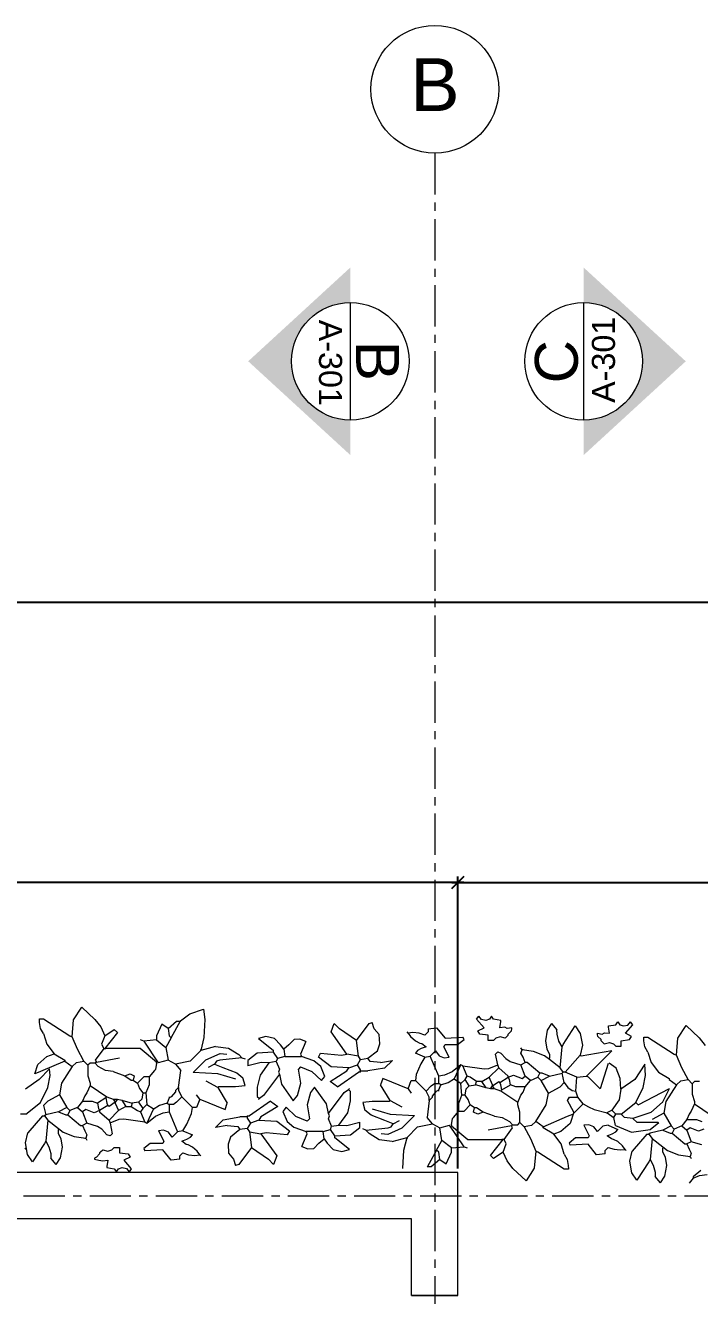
# Model space of a CAD drawing. Header units: centimetres. Extents: x 5667 to 17750, y 274 to 6203.
# Drawn here: x 7676.9 to 7881, y 1423.5 to 1808.1 of the extents above; entities that cross this region are included whole.
import ezdxf
from ezdxf.enums import TextEntityAlignment as Align

# ---------------------------------------------------------------- set-up
doc = ezdxf.new("R2010")
doc.units = ezdxf.units.CM
doc.header["$MEASUREMENT"] = 0
doc.linetypes.add('CENTERX2', pattern=[4, 2.5, -0.5, 0.5, -0.5])
doc.layers.get('0').update_dxf_attribs({"lineweight": 18})
for name, color, linetype, lineweight in [('A-FURN', 8, 'Continuous', 9), ('A-WALL-FULL', 7, 'Continuous', 20), ('G-ANNO-DIM', 3, 'Continuous', 9), ('G-HEDGE', 104, 'Continuous', 9)]:
    doc.layers.add(name, color=color, linetype=linetype, lineweight=lineweight)
doc.styles.add('ARIAL', font='arial.ttf')
doc.dimstyles.new('TICK_36', dxfattribs={"dimtxt": 10, "dimasz": 3.6, "dimexe": 1.8, "dimexo": 1.2, "dimgap": 1.8, "dimtad": 0, "dimdec": 0, "dimzin": 0, "dimdsep": 46, "dimtxsty": 'ARIAL', "dimblk": 'OBLIQUE', "dimcen": 1.8, "dimdle": 1.8, "dimclrd": 256, "dimclrt": 256, "dimadec": 0, "dimazin": 0, "dimtfac": 1, "dimtdec": 0, "dimtmove": 1, "dimatfit": 3, "dimldrblk": 'OPEN90', "dimfxl": 1, "dimtolj": 1, "dimtzin": 0, "dimarcsym": 0})

# ---------------------------------------------------------------- blocks, each defined once
blk = doc.blocks.new('division')
at = {"linetype": 'CENTERX2', "ltscale": 5}
blk.add_line((0, 1474.86), (0, 19.33), dxfattribs=at)
blk.add_circle((0, 1494.19), 19.33)
at = {"linetype": 'CENTERX2', "ltscale": 5, "style": 'ARIAL'}
for p in [(-7.42, 1487.59), (-7.06, -6.48)]:
    blk.add_attdef('A', p, '', height=16, dxfattribs=at)
blk = doc.blocks.new('section plan')
h = blk.add_hatch(color=256)
h.dxf.hatch_style = 1
h.paths.add_polyline_path([(56.88, 0.31), (46.28, 0.31, -1), (10.72, 0.31), (0.12, 0.31), (28.5, -30.58)])
blk.add_line((46.28, 0.34), (10.72, 0.34))
blk.add_circle((28.5, 0.34), 17.78)
at = {"style": 'ARIAL'}
for tag, height, p in [('A', 13, (28.38, 8.58)), ('A-301', 7, (28.96, -5.66))]:
    blk.add_attdef(tag, text='', height=height, dxfattribs=at).set_placement(p, align=Align.MIDDLE_CENTER)
blk = doc.blocks.new('_Oblique')
at = {"color": 0, "linetype": 'ByBlock', "lineweight": -2}
blk.add_line((-0.5, -0.5), (0.5, 0.5), dxfattribs=at)
blk = doc.blocks.new('*D21')
at = {"layer": 'Defpoints', "color": 0, "ltscale": 5, "transparency": 16777216}
for p in [(8408.54, 1633.45), (7493.38, 1460.73), (8408.54, 1203.35)]:
    blk.add_point(p, dxfattribs=at)
at = {"layer": 'G-ANNO-DIM', "color": 0, "lineweight": -2, "ltscale": 5, "transparency": 16777216}
for p, q in [((7493.38, 1461.93), (7493.38, 1635.25)), ((8408.54, 1204.55), (8408.54, 1635.25))]:
    blk.add_line(p, q, dxfattribs=at)
at = {"layer": 'G-ANNO-DIM', "lineweight": -2, "ltscale": 5, "transparency": 16777216}
for p, q in [((7491.58, 1633.45), (7938.08, 1633.45)), ((8410.34, 1633.45), (7963.85, 1633.45))]:
    blk.add_line(p, q, dxfattribs=at)
at = {"layer": 'G-ANNO-DIM', "lineweight": -2, "ltscale": 5, "transparency": 16777216, "xscale": 3.6, "yscale": 3.6, "zscale": 3.6, "rotation": 180}
blk.add_blockref('_Oblique', (7493.38, 1633.45), dxfattribs=at)
at = {"layer": 'G-ANNO-DIM', "lineweight": -2, "ltscale": 5, "transparency": 16777216, "xscale": 3.6, "yscale": 3.6, "zscale": 3.6}
blk.add_blockref('_Oblique', (8408.54, 1633.45), dxfattribs=at)
at = {"layer": 'G-ANNO-DIM', "ltscale": 5, "transparency": 16777216, "insert": (7950.96, 1633.45), "char_height": 10, "attachment_point": 5, "style": 'ARIAL'}
blk.add_mtext('\\A1;915', dxfattribs=at)
blk = doc.blocks.new('_Open90')
at = {"color": 0, "linetype": 'ByBlock', "lineweight": -2}
for p, q in [((0, 0), (-1, 0)), ((-0.5, 0.5), (0, 0)), ((0, 0), (-0.5, -0.5))]:
    blk.add_line(p, q, dxfattribs=at)
blk = doc.blocks.new('*D116')
at = {"layer": 'Defpoints', "color": 0, "transparency": 16777216}
for p in [(7807.78, 1548.59), (7493.38, 1460.73), (7807.78, 1460.73)]:
    blk.add_point(p, dxfattribs=at)
at = {"layer": 'G-ANNO-DIM', "color": 0, "lineweight": -2, "transparency": 16777216}
for p, q in [((7493.38, 1461.93), (7493.38, 1550.39)), ((7807.78, 1461.93), (7807.78, 1550.39))]:
    blk.add_line(p, q, dxfattribs=at)
at = {"layer": 'G-ANNO-DIM', "lineweight": -2, "transparency": 16777216}
for p, q in [((7491.58, 1548.59), (7637.76, 1548.59)), ((7809.58, 1548.59), (7663.4, 1548.59))]:
    blk.add_line(p, q, dxfattribs=at)
at = {"layer": 'G-ANNO-DIM', "lineweight": -2, "transparency": 16777216, "xscale": 3.6, "yscale": 3.6, "zscale": 3.6, "rotation": 180}
blk.add_blockref('_Oblique', (7493.38, 1548.59), dxfattribs=at)
at = {"layer": 'G-ANNO-DIM', "lineweight": -2, "transparency": 16777216, "xscale": 3.6, "yscale": 3.6, "zscale": 3.6}
blk.add_blockref('_Oblique', (7807.78, 1548.59), dxfattribs=at)
at = {"layer": 'G-ANNO-DIM', "transparency": 16777216, "insert": (7650.58, 1548.59), "char_height": 10, "attachment_point": 5, "style": 'ARIAL'}
blk.add_mtext('\\A1;314', dxfattribs=at)
blk = doc.blocks.new('*D117')
at = {"layer": 'Defpoints', "color": 0, "transparency": 16777216}
for p in [(7807.78, 1548.59), (7807.78, 1460.73), (8094.14, 1203.35)]:
    blk.add_point(p, dxfattribs=at)
at = {"layer": 'G-ANNO-DIM', "color": 0, "lineweight": -2, "transparency": 16777216}
for p, q in [((7807.78, 1461.93), (7807.78, 1550.39)), ((8094.14, 1204.55), (8094.14, 1550.39))]:
    blk.add_line(p, q, dxfattribs=at)
at = {"layer": 'G-ANNO-DIM', "lineweight": -2, "transparency": 16777216}
for p, q in [((7805.98, 1548.59), (7938.03, 1548.59)), ((8095.94, 1548.59), (7963.89, 1548.59))]:
    blk.add_line(p, q, dxfattribs=at)
at = {"layer": 'G-ANNO-DIM', "lineweight": -2, "transparency": 16777216, "xscale": 3.6, "yscale": 3.6, "zscale": 3.6, "rotation": 180}
blk.add_blockref('_Oblique', (7807.78, 1548.59), dxfattribs=at)
at = {"layer": 'G-ANNO-DIM', "lineweight": -2, "transparency": 16777216, "xscale": 3.6, "yscale": 3.6, "zscale": 3.6}
blk.add_blockref('_Oblique', (8094.14, 1548.59), dxfattribs=at)
at = {"layer": 'G-ANNO-DIM', "transparency": 16777216, "insert": (7950.96, 1548.59), "char_height": 10, "attachment_point": 5, "style": 'ARIAL'}
blk.add_mtext('\\A1;286', dxfattribs=at)

msp = doc.modelspace()

# ---------------------------------------------------------------- linework, layer by layer
at = {"layer": 'A-FURN'}
msp.add_line((7793.76, 1423.49), (7807.78, 1423.49), dxfattribs=at)
at = {"layer": 'A-WALL-FULL'}
for p, q in [((7807.78, 1460.73), (7493.38, 1460.73)), ((7807.78, 1423.49), (7807.78, 1460.73)), ((7793.76, 1446.71), (7507.4, 1446.71)), ((7793.76, 1423.49), (7793.76, 1446.71)), ((7807.78, 1423.49), (7793.76, 1423.49))]:
    msp.add_line(p, q, dxfattribs=at)
at = {"layer": 'G-HEDGE'}
for p, q in [((7691.5, 1506.97), (7694, 1510.81)), ((7694, 1510.81), (7697.96, 1507.12)), ((7723.91, 1506.66), (7726.7, 1508.81)), ((7726.7, 1508.81), (7730.8, 1510.19)), ((7730.8, 1510.19), (7731.24, 1507.12)), ((7813.51, 1507.14), (7814.15, 1508.1)), ((7814.96, 1507.06), (7814.15, 1508.1)), ((7817.98, 1508.1), (7817.36, 1507.17)), ((7818.62, 1507.14), (7817.98, 1508.1)), ((7681.16, 1507.27), (7682.44, 1507.27)), ((7681.24, 1506.2), (7681.16, 1507.27)), ((7681.53, 1504.36), (7681.24, 1506.2)), ((7682.44, 1502.8), (7681.53, 1504.36)), ((7682.44, 1507.27), (7690.42, 1502.16)), ((7691.06, 1501.84), (7691.5, 1506.97)), ((7697.96, 1507.12), (7699.72, 1504.82)), ((7699.72, 1504.82), (7700.96, 1502.16)), ((7700.96, 1502.16), (7703.84, 1504.07)), ((7703.84, 1504.07), (7704.79, 1503.11)), ((7718.2, 1505.67), (7716.61, 1502.16)), ((7720.12, 1504.39), (7718.2, 1505.67)), ((7720.12, 1504.39), (7722.68, 1506.63)), ((7720.12, 1504.39), (7720.44, 1502.16)), ((7721.08, 1501.52), (7723.91, 1506.66)), ((7722.68, 1506.63), (7723.95, 1506.63)), ((7731.24, 1507.12), (7730.95, 1501.59)), ((7769.45, 1503.31), (7770.4, 1505.87)), ((7772, 1504.27), (7770.4, 1505.87)), ((7777.11, 1500.76), (7772, 1504.27)), ((7777.11, 1500.76), (7780.94, 1505.87)), ((7780.94, 1505.87), (7781.9, 1506.19)), ((7782.54, 1504.27), (7781.9, 1506.19)), ((7784.03, 1502.5), (7782.54, 1504.27)), ((7798.82, 1504.27), (7801.38, 1504.59)), ((7798.82, 1504.27), (7798.82, 1503.31)), ((7801.38, 1504.59), (7803.93, 1501.4)), ((7815.75, 1504.59), (7813.51, 1507.14)), ((7813.83, 1503.63), (7815.75, 1504.59)), ((7816.27, 1506.83), (7814.96, 1507.06)), ((7817.36, 1507.17), (7816.27, 1506.83)), ((7820.85, 1506.83), (7818.62, 1507.14)), ((7820.54, 1504.59), (7820.85, 1506.51)), ((7822.05, 1504.77), (7820.54, 1504.59)), ((7820.85, 1506.51), (7820.85, 1506.83)), ((7822.74, 1504.33), (7822.05, 1504.77)), ((7824.18, 1504.61), (7822.74, 1504.33)), ((7824.05, 1503.63), (7824.18, 1504.29)), ((7824.18, 1504.29), (7824.18, 1504.61)), ((7834.87, 1503.86), (7834.32, 1500.66)), ((7836.18, 1505.87), (7834.87, 1503.86)), ((7836.18, 1505.87), (7837.78, 1503.95)), ((7837.87, 1502.6), (7837.78, 1503.95)), ((7839.69, 1499.48), (7843.34, 1505.12)), ((7843.34, 1505.12), (7844.85, 1502.89)), ((7853.4, 1505.13), (7855.63, 1505.45)), ((7853.4, 1504.81), (7853.4, 1505.13)), ((7853.72, 1502.9), (7853.4, 1504.81)), ((7855.63, 1505.45), (7856.27, 1506.41)), ((7856.27, 1506.41), (7856.89, 1505.48)), ((7856.89, 1505.48), (7857.99, 1505.14)), ((7857.99, 1505.14), (7859.29, 1505.36)), ((7858.51, 1502.9), (7860.74, 1505.45)), ((7859.29, 1505.36), (7860.1, 1506.41)), ((7860.74, 1505.45), (7860.1, 1506.41)), ((7874.41, 1501.4), (7876.9, 1505.24)), ((7876.9, 1505.24), (7880.86, 1501.56)), ((7682.44, 1502.8), (7683.4, 1499.6)), ((7690.42, 1502.16), (7691.06, 1501.84)), ((7692.68, 1498.06), (7691.06, 1501.84)), ((7700.96, 1502.16), (7700, 1499.6)), ((7704.79, 1503.11), (7700.96, 1498.33)), ((7712.78, 1500.56), (7711.82, 1500.88)), ((7716.61, 1500.88), (7712.78, 1500.56)), ((7712.78, 1500.56), (7717.15, 1494)), ((7716.61, 1502.16), (7716.61, 1500.88)), ((7716.61, 1500.88), (7719.48, 1498.64)), ((7721.08, 1501.52), (7719.48, 1498.64)), ((7720.44, 1502.16), (7721.08, 1501.52)), ((7730.95, 1501.59), (7730.02, 1497.69)), ((7749.73, 1501.92), (7747.44, 1501.34)), ((7747.44, 1501.34), (7751.91, 1497.83)), ((7752.37, 1501.31), (7749.73, 1501.92)), ((7754.15, 1499.43), (7752.37, 1501.31)), ((7758.23, 1501), (7756.7, 1499.43)), ((7759.99, 1501.16), (7758.23, 1501)), ((7761.81, 1500.39), (7759.99, 1501.16)), ((7761.81, 1500.39), (7760.22, 1496.55)), ((7774.24, 1496.61), (7769.45, 1503.31)), ((7777.75, 1495.97), (7777.11, 1500.76)), ((7784.18, 1499.74), (7784.03, 1502.5)), ((7792.76, 1502.99), (7792.44, 1503.31)), ((7794.23, 1503.12), (7792.75, 1502.99)), ((7792.75, 1502.99), (7793.53, 1501.89)), ((7793.53, 1501.89), (7795, 1500.6)), ((7796.11, 1502.93), (7794.23, 1503.12)), ((7795, 1500.6), (7796.29, 1499.92)), ((7797.86, 1502.36), (7796.11, 1502.93)), ((7796.29, 1499.92), (7796.91, 1499.8)), ((7798.82, 1503.31), (7797.86, 1502.36)), ((7803.93, 1501.4), (7809.36, 1501.72)), ((7807.76, 1499.48), (7809.68, 1501.08)), ((7809.68, 1501.08), (7809.36, 1501.72)), ((7814.47, 1502.67), (7813.83, 1503.63)), ((7817.02, 1502.36), (7814.47, 1502.67)), ((7817.02, 1500.76), (7817.02, 1502.36)), ((7818.62, 1500.76), (7817.02, 1500.76)), ((7819.32, 1501.4), (7818.62, 1500.76)), ((7820.58, 1501.8), (7819.32, 1501.4)), ((7822.13, 1501.4), (7820.58, 1501.8)), ((7822.77, 1502.04), (7822.13, 1501.4)), ((7822.77, 1502.04), (7823.09, 1502.36)), ((7823.09, 1502.67), (7824.05, 1503.63)), ((7823.09, 1502.36), (7823.09, 1502.67)), ((7834.32, 1500.66), (7834.7, 1498.14)), ((7838.41, 1500.54), (7837.87, 1502.6)), ((7839.38, 1498.84), (7838.41, 1500.54)), ((7844.85, 1502.89), (7845.5, 1499.34)), ((7850.07, 1502.59), (7850.07, 1502.91)), ((7850.07, 1502.91), (7851.51, 1502.63)), ((7850.2, 1501.94), (7850.07, 1502.59)), ((7851.16, 1500.98), (7850.2, 1501.94)), ((7851.16, 1500.66), (7851.16, 1500.98)), ((7851.48, 1500.34), (7851.16, 1500.66)), ((7851.48, 1500.34), (7852.12, 1499.7)), ((7851.51, 1502.63), (7852.2, 1503.08)), ((7852.12, 1499.7), (7853.68, 1500.11)), ((7852.2, 1503.08), (7853.72, 1502.9)), ((7853.68, 1500.11), (7854.93, 1499.71)), ((7857.23, 1500.66), (7859.78, 1500.98)), ((7857.23, 1499.06), (7857.23, 1500.66)), ((7860.42, 1501.94), (7858.51, 1502.9)), ((7859.78, 1500.98), (7860.42, 1501.94)), ((7864.07, 1501.7), (7865.35, 1501.7)), ((7864.15, 1500.64), (7864.07, 1501.7)), ((7864.44, 1498.79), (7864.15, 1500.64)), ((7865.35, 1501.7), (7873.33, 1496.59)), ((7873.97, 1496.27), (7874.41, 1501.4)), ((7880.86, 1501.56), (7882.62, 1499.25)), ((7683.4, 1499.6), (7685.63, 1496.73)), ((7683.44, 1495.91), (7685.63, 1496.73)), ((7685.63, 1496.73), (7688.83, 1494.81)), ((7694.58, 1494.49), (7692.68, 1498.06)), ((7700.64, 1498.33), (7698.09, 1494.81)), ((7700, 1499.6), (7700.64, 1498.33)), ((7700.64, 1498.33), (7700.96, 1498.33)), ((7700.96, 1498.33), (7701.28, 1498.33)), ((7711.63, 1498.33), (7701.28, 1498.33)), ((7716.61, 1494.17), (7711.63, 1498.33)), ((7719.48, 1498.64), (7720.12, 1494.81)), ((7730.02, 1497.69), (7726.83, 1494.49)), ((7734.49, 1498.96), (7730.02, 1497.69)), ((7730.02, 1497.69), (7730.02, 1498.01)), ((7731.58, 1494.87), (7735.87, 1496.84)), ((7734.49, 1498.96), (7738.43, 1498.36)), ((7735.87, 1496.84), (7737.88, 1496.64)), ((7738.43, 1498.36), (7741.5, 1496.52)), ((7741.5, 1496.52), (7742.47, 1495.45)), ((7747.12, 1496.87), (7744.25, 1494.64)), ((7751.91, 1497.19), (7747.12, 1496.87)), ((7751.91, 1497.83), (7751.91, 1497.19)), ((7751.91, 1497.19), (7753.19, 1495.28)), ((7755.11, 1498.15), (7754.15, 1499.43)), ((7756.7, 1499.43), (7755.11, 1498.15)), ((7755.11, 1498.15), (7755.43, 1495.92)), ((7760.22, 1496.55), (7760.54, 1495.92)), ((7765.61, 1495.65), (7766.25, 1496.93)), ((7766.25, 1496.93), (7772.64, 1496.29)), ((7772.64, 1496.29), (7774.24, 1496.61)), ((7777.75, 1495.97), (7774.24, 1496.61)), ((7780.62, 1495.33), (7783.49, 1497.57)), ((7783.49, 1497.57), (7784.18, 1499.74)), ((7795.58, 1497.65), (7794.99, 1496.93)), ((7797.86, 1495.65), (7794.99, 1496.93)), ((7796.7, 1498.26), (7795.58, 1497.65)), ((7798.18, 1498.84), (7796.7, 1498.26)), ((7796.91, 1499.8), (7798.18, 1498.84)), ((7799.46, 1495.97), (7801.06, 1497.57)), ((7801.06, 1497.57), (7802.21, 1496.11)), ((7802.21, 1496.11), (7803.68, 1495.5)), ((7803.61, 1498.84), (7803.93, 1499.48)), ((7805.21, 1495.65), (7803.61, 1498.84)), ((7803.93, 1499.48), (7807.76, 1499.48)), ((7819.26, 1496.61), (7819.9, 1497.25)), ((7819.9, 1493.41), (7819.26, 1496.61)), ((7819.9, 1497.25), (7820.85, 1496.93)), ((7820.85, 1496.93), (7822.38, 1495.23)), ((7827.24, 1497.88), (7826.92, 1498.52)), ((7826.92, 1496.93), (7827.24, 1497.88)), ((7827.56, 1495.65), (7826.92, 1496.93)), ((7827.56, 1497.88), (7827.24, 1497.88)), ((7830.72, 1497.4), (7827.24, 1497.88)), ((7834.05, 1496.09), (7830.72, 1497.4)), ((7835.54, 1495.01), (7834.05, 1496.09)), ((7834.7, 1498.14), (7835.54, 1496.61)), ((7835.54, 1496.61), (7835.54, 1495.33)), ((7838.74, 1492.46), (7839.38, 1498.84)), ((7839.38, 1498.84), (7839.69, 1499.48)), ((7840.33, 1491.18), (7844.8, 1496.29)), ((7845.5, 1499.34), (7844.8, 1496.29)), ((7845.12, 1495.97), (7844.8, 1496.29)), ((7854.43, 1497.61), (7845.12, 1495.97)), ((7846.72, 1489.9), (7854.43, 1497.61)), ((7854.93, 1499.71), (7855.63, 1499.06)), ((7855.63, 1499.06), (7857.23, 1499.06)), ((7865.35, 1497.23), (7864.44, 1498.79)), ((7865.35, 1497.23), (7866.31, 1494.04)), ((7873.33, 1496.59), (7873.97, 1496.27)), ((7875.58, 1492.49), (7873.97, 1496.27)), ((7679.75, 1490.61), (7680.65, 1493.45)), ((7680.65, 1493.45), (7683.44, 1495.91)), ((7688.83, 1494.49), (7681.48, 1491.3)), ((7691.06, 1492.9), (7687.87, 1487.79)), ((7688.83, 1494.81), (7688.83, 1494.49)), ((7688.83, 1494.49), (7691.06, 1492.9)), ((7691.06, 1492.9), (7692.38, 1494.06)), ((7692.38, 1494.06), (7694.58, 1494.49)), ((7694.58, 1494.49), (7695.85, 1493.22)), ((7696.49, 1493.85), (7695.85, 1493.22)), ((7695.85, 1493.22), (7695.85, 1490.02)), ((7698.09, 1493.85), (7696.49, 1493.85)), ((7698.09, 1494.81), (7698.41, 1494.17)), ((7698.41, 1494.17), (7698.09, 1493.85)), ((7698.98, 1492.83), (7698.09, 1493.85)), ((7698.41, 1494.17), (7705.43, 1495.45)), ((7701.18, 1491.61), (7698.98, 1492.83)), ((7716.61, 1493.85), (7716.29, 1491.94)), ((7716.61, 1493.85), (7716.61, 1494.17)), ((7720.12, 1494.81), (7717.15, 1494)), ((7722.36, 1493.54), (7720.12, 1494.81)), ((7726.83, 1494.49), (7722.36, 1493.54)), ((7722.36, 1493.54), (7723.95, 1491.62)), ((7727.75, 1491.06), (7731.58, 1494.87)), ((7734.17, 1493.54), (7732.25, 1492.58)), ((7734.81, 1494.49), (7734.17, 1493.54)), ((7734.17, 1493.54), (7736.72, 1492.58)), ((7735.77, 1494.81), (7734.81, 1494.49)), ((7742.47, 1495.45), (7735.77, 1494.81)), ((7736.72, 1492.58), (7740.88, 1490.98)), ((7742.47, 1495.45), (7743.43, 1495.13)), ((7744.25, 1494.64), (7744.25, 1493.04)), ((7748.26, 1494.09), (7744.25, 1493.04)), ((7750.64, 1494), (7747.97, 1490.25)), ((7750.64, 1494), (7748.26, 1494.09)), ((7752.87, 1494.32), (7750.64, 1494)), ((7753.19, 1495.28), (7752.87, 1494.32)), ((7752.87, 1494.32), (7753.83, 1492.08)), ((7755.43, 1495.92), (7753.19, 1495.28)), ((7755.43, 1495.92), (7760.54, 1495.92)), ((7760.22, 1492.72), (7759.58, 1492.08)), ((7760.22, 1492.72), (7763.66, 1491.32)), ((7764.24, 1494.55), (7760.54, 1495.92)), ((7766.3, 1492.86), (7764.24, 1494.55)), ((7769.45, 1492.78), (7765.61, 1495.65)), ((7767.56, 1489.85), (7766.3, 1492.86)), ((7774.87, 1492.46), (7769.45, 1492.78)), ((7774.24, 1491.5), (7774.87, 1492.46)), ((7774.87, 1492.46), (7777.43, 1493.41)), ((7777.43, 1493.41), (7778.39, 1495.01)), ((7778.39, 1491.82), (7777.43, 1493.41)), ((7778.39, 1495.01), (7777.75, 1495.97)), ((7778.39, 1495.01), (7780.62, 1495.33)), ((7781.26, 1494.37), (7780.62, 1495.33)), ((7785.64, 1492.36), (7780.62, 1491.5)), ((7784.45, 1494.05), (7781.26, 1494.37)), ((7784.45, 1494.05), (7787.99, 1494.67)), ((7787.99, 1494.67), (7785.64, 1492.36)), ((7796.64, 1493.65), (7795.23, 1490.46)), ((7797.86, 1495.65), (7796.64, 1493.65)), ((7797.86, 1495.65), (7799.46, 1495.97)), ((7802.02, 1489.9), (7799.46, 1495.97)), ((7803.68, 1495.5), (7805.21, 1495.65)), ((7808.72, 1493.41), (7806.14, 1491.26)), ((7806.81, 1489.26), (7808.72, 1493.41)), ((7809.36, 1493.09), (7808.72, 1493.41)), ((7809.36, 1493.09), (7815.75, 1492.14)), ((7810.64, 1489.9), (7809.36, 1493.09)), ((7815.75, 1492.14), (7817.19, 1492.26)), ((7817.19, 1492.26), (7819.92, 1493.34)), ((7817.34, 1489.58), (7820.22, 1492.46)), ((7820.22, 1492.46), (7819.9, 1493.41)), ((7823.09, 1489.9), (7820.22, 1492.46)), ((7822.38, 1495.23), (7823.68, 1494.37)), ((7823.68, 1494.37), (7826.92, 1493.41)), ((7826.92, 1493.41), (7828.2, 1494.05)), ((7828.2, 1489.9), (7826.92, 1493.41)), ((7828.2, 1494.05), (7827.56, 1495.65)), ((7828.84, 1494.05), (7828.2, 1494.05)), ((7832.67, 1490.86), (7828.84, 1494.05)), ((7835.54, 1495.01), (7835.54, 1495.33)), ((7838.74, 1492.46), (7835.54, 1495.01)), ((7839.69, 1491.18), (7838.74, 1492.46)), ((7853.32, 1493.77), (7850.87, 1486.07)), ((7855.73, 1492.37), (7853.62, 1493.84)), ((7856.9, 1489.18), (7855.73, 1492.37)), ((7864.38, 1493.59), (7861.34, 1488.94)), ((7864.62, 1490.16), (7864.38, 1493.59)), ((7866.31, 1494.04), (7868.54, 1491.16)), ((7877.48, 1488.93), (7875.58, 1492.49)), ((7681.14, 1488.94), (7676.93, 1486)), ((7681.48, 1491.3), (7679.75, 1490.61)), ((7684.18, 1492.13), (7681.14, 1488.94)), ((7683.71, 1486.49), (7684.41, 1490.16)), ((7684.41, 1490.16), (7684.18, 1492.13)), ((7695.85, 1490.02), (7696.49, 1487.79)), ((7703.52, 1491.3), (7701.18, 1491.61)), ((7703.52, 1491.3), (7707.03, 1490.02)), ((7707.03, 1490.02), (7708.63, 1490.66)), ((7707.03, 1490.02), (7708.94, 1488.75)), ((7708.63, 1490.66), (7709.9, 1490.02)), ((7708.94, 1488.75), (7709.58, 1488.75)), ((7709.9, 1490.02), (7709.58, 1488.75)), ((7709.58, 1488.75), (7710.86, 1487.79)), ((7712.78, 1489.7), (7710.86, 1487.79)), ((7714.37, 1489.7), (7712.78, 1489.7)), ((7715.97, 1491.62), (7714.37, 1489.7)), ((7714.37, 1489.7), (7714.38, 1487.3)), ((7716.29, 1491.94), (7715.97, 1491.62)), ((7723.31, 1486.51), (7723.95, 1491.62)), ((7735.15, 1490.65), (7727.75, 1491.06)), ((7735.13, 1486.51), (7731.62, 1488.43)), ((7740.61, 1489.02), (7735.15, 1490.65)), ((7740.88, 1490.98), (7742.79, 1489.38)), ((7743.43, 1487.15), (7742.79, 1489.38)), ((7747.97, 1490.25), (7747.09, 1486.56)), ((7753.83, 1490.49), (7749.04, 1484.1)), ((7753.83, 1492.08), (7753.51, 1491.13)), ((7753.51, 1491.13), (7753.83, 1490.49)), ((7753.83, 1490.49), (7754.42, 1487.48)), ((7760.28, 1487.79), (7759.58, 1492.08)), ((7763.66, 1491.32), (7766.6, 1488.57)), ((7766.6, 1488.57), (7767.56, 1489.85)), ((7769.13, 1488.31), (7774.24, 1491.5)), ((7771.36, 1486.71), (7777.75, 1491.18)), ((7778.07, 1491.18), (7777.75, 1491.18)), ((7778.07, 1491.18), (7778.39, 1491.5)), ((7778.39, 1491.18), (7778.07, 1491.18)), ((7778.39, 1491.5), (7778.39, 1491.82)), ((7778.39, 1491.18), (7778.39, 1491.5)), ((7778.39, 1491.5), (7780.62, 1491.5)), ((7785.09, 1489.26), (7784.45, 1487.35)), ((7792.76, 1486.07), (7785.09, 1489.26)), ((7792.76, 1486.07), (7793.71, 1488.62)), ((7793.71, 1488.62), (7794.99, 1488.62)), ((7795.23, 1490.46), (7794.99, 1488.62)), ((7798.18, 1485.43), (7794.99, 1488.62)), ((7803.8, 1490.21), (7802.02, 1489.9)), ((7802.02, 1487.67), (7802.02, 1489.9)), ((7806.14, 1491.26), (7803.8, 1490.21)), ((7804.89, 1487.99), (7806.81, 1489.26)), ((7806.81, 1488.94), (7806.81, 1489.26)), ((7808.72, 1487.67), (7806.81, 1488.94)), ((7808.72, 1487.67), (7810, 1488.94)), ((7810, 1488.94), (7810.64, 1489.9)), ((7811.27, 1487.03), (7810, 1488.94)), ((7811.59, 1489.58), (7810.64, 1489.9)), ((7813.51, 1488.31), (7811.59, 1489.58)), ((7815.11, 1488.31), (7817.34, 1489.58)), ((7818.3, 1487.35), (7817.34, 1489.58)), ((7820.54, 1487.99), (7823.09, 1489.58)), ((7823.09, 1489.58), (7824.69, 1490.22)), ((7823.09, 1489.58), (7823.09, 1489.9)), ((7823.41, 1488.94), (7823.09, 1489.58)), ((7823.73, 1487.35), (7823.41, 1488.94)), ((7824.69, 1490.22), (7827.24, 1489.26)), ((7827.24, 1489.26), (7828.2, 1489.9)), ((7829.8, 1488.62), (7828.2, 1489.9)), ((7828.2, 1486.71), (7829.8, 1488.62)), ((7829.8, 1488.62), (7832.03, 1489.58)), ((7832.03, 1489.58), (7832.67, 1490.86)), ((7832.99, 1488.62), (7832.03, 1489.58)), ((7833.31, 1490.86), (7832.67, 1490.86)), ((7832.99, 1488.62), (7835.54, 1489.9)), ((7835.22, 1484.79), (7832.99, 1488.62)), ((7835.54, 1489.9), (7833.31, 1490.86)), ((7835.54, 1489.9), (7839.38, 1490.86)), ((7839.38, 1490.86), (7839.69, 1491.18)), ((7840.01, 1487.99), (7839.38, 1490.86)), ((7840.33, 1491.18), (7839.69, 1491.18)), ((7843.84, 1489.58), (7840.33, 1491.18)), ((7843.53, 1485.43), (7843.84, 1489.58)), ((7843.84, 1489.58), (7846.72, 1489.9)), ((7847.36, 1489.58), (7846.72, 1489.9)), ((7850.87, 1486.07), (7847.36, 1489.58)), ((7857.13, 1486), (7856.9, 1489.18)), ((7861.34, 1488.94), (7857.13, 1486)), ((7863.92, 1486.49), (7864.62, 1490.16)), ((7868.54, 1491.16), (7871.73, 1489.25)), ((7871.73, 1489.25), (7871.73, 1488.93)), ((7871.73, 1488.93), (7873.97, 1487.33)), ((7873.97, 1487.33), (7875.29, 1488.5)), ((7875.29, 1488.5), (7877.48, 1488.93)), ((7877.48, 1488.93), (7878.76, 1487.65)), ((7681.52, 1481.92), (7683.71, 1486.49)), ((7687.87, 1487.79), (7687.23, 1484.27)), ((7695.53, 1484.91), (7694.9, 1483.96)), ((7696.49, 1487.15), (7695.53, 1484.91)), ((7696.49, 1487.79), (7696.49, 1487.15)), ((7696.49, 1487.15), (7701.6, 1483.64)), ((7710.86, 1487.79), (7711.5, 1486.19)), ((7711.5, 1486.19), (7712.46, 1484.91)), ((7712.46, 1484.91), (7712.14, 1483)), ((7712.46, 1484.91), (7713.41, 1484.91)), ((7714.38, 1487.3), (7713.41, 1484.91)), ((7713.41, 1484.91), (7713.73, 1481.4)), ((7722.36, 1485.23), (7721.08, 1483.64)), ((7723.31, 1486.51), (7722.36, 1485.55)), ((7722.36, 1485.55), (7722.36, 1485.23)), ((7723.31, 1486.51), (7723.31, 1485.55)), ((7723.31, 1485.55), (7724.27, 1483.64)), ((7735.13, 1486.51), (7735.45, 1486.83)), ((7735.13, 1486.51), (7738, 1481.72)), ((7735.45, 1486.83), (7740.56, 1486.83)), ((7740.56, 1486.83), (7743.43, 1487.15)), ((7747.09, 1486.56), (7747.12, 1483.78)), ((7754.42, 1487.48), (7757.98, 1482.5)), ((7759.26, 1484.1), (7760.28, 1487.79)), ((7763.2, 1484.97), (7762.17, 1481.28)), ((7764.47, 1486.56), (7763.2, 1484.97)), ((7768.04, 1481.58), (7764.47, 1486.56)), ((7768.63, 1478.58), (7773.41, 1484.97)), ((7771.36, 1486.71), (7769.13, 1488.31)), ((7773.41, 1484.97), (7774.69, 1485.93)), ((7774.69, 1485.93), (7775.01, 1486.24)), ((7775.33, 1485.29), (7774.69, 1485.93)), ((7775.37, 1482.51), (7775.33, 1485.29)), ((7787.33, 1482.56), (7784.45, 1487.35)), ((7792.76, 1486.07), (7793.71, 1484.79)), ((7798.18, 1485.43), (7799.78, 1487.03)), ((7799.14, 1483.52), (7798.18, 1485.43)), ((7799.78, 1487.03), (7800.74, 1487.67)), ((7800.1, 1483.84), (7801.38, 1485.43)), ((7800.74, 1487.67), (7802.02, 1487.67)), ((7801.38, 1485.43), (7802.02, 1485.75)), ((7802.65, 1487.35), (7802.02, 1487.67)), ((7802.02, 1485.75), (7802.65, 1487.35)), ((7802.02, 1485.43), (7802.02, 1485.75)), ((7802.65, 1487.35), (7804.89, 1487.99)), ((7809.04, 1484.15), (7808.72, 1487.67)), ((7810, 1484.15), (7810.32, 1486.07)), ((7810.32, 1486.07), (7811.27, 1487.03)), ((7811.27, 1487.03), (7813.19, 1487.35)), ((7813.19, 1487.35), (7813.51, 1488.31)), ((7816.38, 1486.39), (7813.19, 1487.35)), ((7815.11, 1488.31), (7813.51, 1488.31)), ((7816.38, 1486.39), (7815.11, 1488.31)), ((7817.66, 1486.07), (7816.38, 1486.39)), ((7817.66, 1486.07), (7818.3, 1487.03)), ((7818.94, 1486.07), (7817.66, 1486.07)), ((7818.3, 1487.03), (7820.22, 1488.31)), ((7818.3, 1487.03), (7818.3, 1487.35)), ((7818.94, 1486.07), (7818.3, 1487.03)), ((7820.85, 1485.43), (7818.94, 1486.07)), ((7820.22, 1488.31), (7820.54, 1487.99)), ((7820.85, 1487.35), (7820.54, 1487.99)), ((7821.17, 1485.75), (7820.85, 1487.35)), ((7820.85, 1485.43), (7821.17, 1485.75)), ((7825.96, 1481.92), (7820.85, 1485.43)), ((7821.17, 1485.75), (7823.73, 1487.35)), ((7825.33, 1486.71), (7823.73, 1487.35)), ((7828.2, 1486.71), (7825.33, 1486.71)), ((7826.92, 1484.15), (7827.56, 1485.11)), ((7827.56, 1485.11), (7828.2, 1486.71)), ((7834.59, 1481.28), (7835.22, 1484.79)), ((7835.22, 1484.79), (7838.74, 1486.71)), ((7838.74, 1486.71), (7840.01, 1487.99)), ((7840.01, 1487.99), (7841.07, 1486.53)), ((7841.07, 1486.53), (7842.39, 1485.6)), ((7842.39, 1485.6), (7843.53, 1485.43)), ((7844.16, 1483.52), (7843.53, 1485.43)), ((7857.13, 1486), (7856.61, 1482.81)), ((7861.73, 1481.92), (7863.92, 1486.49)), ((7862.37, 1481.28), (7871.86, 1486.22)), ((7869.71, 1481.92), (7871.86, 1486.22)), ((7873.97, 1487.33), (7870.78, 1482.22)), ((7879.4, 1488.29), (7878.76, 1487.65)), ((7878.76, 1487.65), (7878.76, 1484.46)), ((7880.99, 1488.29), (7879.4, 1488.29)), ((7677.05, 1478.41), (7681.52, 1481.92)), ((7683.72, 1482.36), (7682.44, 1481.08)), ((7682.44, 1481.08), (7683.08, 1478.21)), ((7687.23, 1484.27), (7683.72, 1482.36)), ((7687.23, 1484.27), (7689.47, 1480.44)), ((7694.26, 1482.36), (7692.66, 1480.44)), ((7694.9, 1483.96), (7694.26, 1482.36)), ((7694.26, 1482.36), (7697.13, 1482.36)), ((7697.13, 1482.36), (7698.73, 1481.72)), ((7701.28, 1483.32), (7698.73, 1481.72)), ((7698.73, 1481.72), (7699.05, 1480.12)), ((7701.92, 1481.08), (7699.36, 1479.49)), ((7701.6, 1483.64), (7701.28, 1483.32)), ((7701.28, 1483.32), (7701.6, 1481.72)), ((7701.6, 1483.64), (7703.52, 1483)), ((7701.6, 1481.72), (7701.92, 1481.08)), ((7702.24, 1480.76), (7701.92, 1481.08)), ((7704.15, 1482.04), (7702.24, 1480.76)), ((7703.52, 1483), (7704.15, 1482.04)), ((7703.52, 1483), (7704.79, 1483)), ((7704.79, 1483), (7704.15, 1482.04)), ((7704.15, 1482.04), (7704.15, 1481.72)), ((7704.15, 1481.72), (7705.11, 1479.49)), ((7704.79, 1483), (7706.07, 1482.68)), ((7707.35, 1480.76), (7705.11, 1479.49)), ((7706.07, 1482.68), (7709.26, 1481.72)), ((7706.07, 1482.68), (7707.35, 1480.76)), ((7707.35, 1480.76), (7708.94, 1480.76)), ((7709.26, 1481.72), (7708.94, 1480.76)), ((7708.94, 1480.76), (7710.86, 1479.49)), ((7711.18, 1482.04), (7709.26, 1481.72)), ((7712.14, 1483), (7711.18, 1482.04)), ((7711.18, 1482.04), (7712.46, 1480.12)), ((7713.73, 1481.4), (7712.46, 1480.12)), ((7713.73, 1481.4), (7715.65, 1480.12)), ((7717.57, 1481.08), (7715.65, 1479.81)), ((7719.8, 1481.72), (7717.57, 1481.08)), ((7720.44, 1483.32), (7719.8, 1481.72)), ((7719.8, 1481.72), (7720.44, 1481.4)), ((7720.44, 1483.64), (7720.44, 1483.32)), ((7721.08, 1483.64), (7720.44, 1483.32)), ((7721.72, 1481.4), (7720.44, 1481.4)), ((7720.44, 1481.4), (7720.44, 1479.17)), ((7722.68, 1482.04), (7721.72, 1481.4)), ((7724.27, 1483.64), (7722.68, 1482.04)), ((7724.27, 1483.64), (7727.46, 1480.44)), ((7729.7, 1483), (7728.74, 1484.27)), ((7729.7, 1483), (7728.74, 1480.44)), ((7729.7, 1483), (7737.36, 1479.81)), ((7737.36, 1479.81), (7738, 1481.72)), ((7751.09, 1482.36), (7744.71, 1477.89)), ((7747.12, 1483.78), (7747.76, 1483.14)), ((7747.76, 1483.14), (7747.44, 1482.82)), ((7749.04, 1484.1), (7747.76, 1483.14)), ((7753.33, 1480.76), (7748.22, 1477.57)), ((7751.09, 1482.36), (7753.33, 1480.76)), ((7757.98, 1482.5), (7759.26, 1484.1)), ((7762.17, 1481.28), (7762.88, 1476.98)), ((7768.62, 1478.58), (7768.04, 1481.58)), ((7774.49, 1478.82), (7775.37, 1482.51)), ((7781.9, 1482.24), (7779.02, 1481.92)), ((7779.02, 1481.92), (7779.66, 1479.68)), ((7787.01, 1482.24), (7781.9, 1482.24)), ((7787.33, 1482.56), (7787.01, 1482.24)), ((7787.33, 1482.56), (7790.84, 1480.64)), ((7799.14, 1482.56), (7798.5, 1477.45)), ((7799.14, 1482.56), (7800.1, 1483.52)), ((7799.14, 1482.56), (7799.14, 1483.52)), ((7800.1, 1483.52), (7800.1, 1483.84)), ((7808.08, 1481.76), (7809.04, 1484.15)), ((7808.08, 1479.36), (7808.08, 1481.76)), ((7810, 1484.15), (7809.04, 1484.15)), ((7809.68, 1479.36), (7811.59, 1481.28)), ((7810.96, 1482.88), (7810, 1484.15)), ((7811.59, 1481.28), (7810.96, 1482.88)), ((7812.87, 1480.32), (7811.59, 1481.28)), ((7825.96, 1481.92), (7826.92, 1484.15)), ((7825.96, 1481.28), (7825.96, 1481.92)), ((7826.6, 1479.05), (7825.96, 1481.28)), ((7831.39, 1476.17), (7834.59, 1481.28)), ((7840.97, 1482.56), (7841.61, 1483.52)), ((7842.89, 1479.05), (7840.97, 1482.56)), ((7841.61, 1483.52), (7844.16, 1483.52)), ((7842.89, 1478.73), (7845.76, 1481.6)), ((7845.76, 1481.6), (7844.16, 1483.52)), ((7845.76, 1481.6), (7847.36, 1480.64)), ((7856.61, 1482.81), (7854.44, 1479.61)), ((7857.26, 1478.41), (7861.73, 1481.92)), ((7861.73, 1481.92), (7862.37, 1481.28)), ((7869.77, 1482.07), (7866.26, 1478.89)), ((7870.78, 1482.22), (7870.14, 1478.71)), ((7879.4, 1481.58), (7878.44, 1479.35)), ((7878.76, 1484.46), (7879.4, 1482.22)), ((7879.4, 1482.22), (7879.4, 1481.58)), ((7879.4, 1481.58), (7884.51, 1478.07)), ((7677.05, 1478.41), (7675.46, 1478.41)), ((7682.12, 1477.89), (7677.65, 1472.78)), ((7682.12, 1477.89), (7682.76, 1477.89)), ((7683.08, 1478.21), (7682.76, 1477.89)), ((7682.76, 1477.89), (7683.72, 1476.61)), ((7686.91, 1479.17), (7683.08, 1478.21)), ((7689.47, 1480.44), (7686.91, 1479.17)), ((7686.91, 1479.17), (7689.15, 1478.21)), ((7689.15, 1478.21), (7689.79, 1478.21)), ((7689.47, 1480.44), (7690.42, 1479.49)), ((7690.42, 1479.49), (7689.79, 1478.21)), ((7689.79, 1478.21), (7693.62, 1475.02)), ((7692.66, 1480.44), (7690.42, 1479.49)), ((7692.66, 1480.44), (7694.26, 1479.17)), ((7695.21, 1479.81), (7694.26, 1479.17)), ((7694.26, 1479.17), (7695.53, 1475.65)), ((7697.77, 1478.85), (7695.21, 1479.81)), ((7699.36, 1479.49), (7697.77, 1478.85)), ((7699.05, 1480.12), (7699.36, 1479.49)), ((7699.36, 1479.49), (7699.36, 1479.17)), ((7699.36, 1479.17), (7702.24, 1476.61)), ((7705.11, 1479.49), (7702.24, 1476.61)), ((7706.71, 1476.93), (7705.26, 1476.81)), ((7713.1, 1475.97), (7706.71, 1476.93)), ((7710.86, 1479.49), (7711.82, 1479.17)), ((7712.46, 1480.12), (7711.82, 1479.17)), ((7711.82, 1479.17), (7713.1, 1475.97)), ((7715.65, 1479.81), (7713.73, 1475.65)), ((7713.73, 1475.65), (7716.31, 1477.81)), ((7715.65, 1480.12), (7715.65, 1479.81)), ((7716.31, 1477.81), (7718.66, 1478.86)), ((7718.66, 1478.86), (7720.44, 1479.17)), ((7720.44, 1479.17), (7722.99, 1473.1)), ((7725.82, 1475.42), (7727.22, 1478.61)), ((7727.22, 1478.61), (7727.46, 1480.44)), ((7728.74, 1480.44), (7727.46, 1480.44)), ((7736.81, 1476.71), (7741.83, 1477.57)), ((7744.07, 1477.57), (7741.83, 1477.57)), ((7744.07, 1477.89), (7744.39, 1477.89)), ((7744.07, 1477.89), (7744.07, 1477.57)), ((7744.39, 1477.89), (7744.07, 1477.57)), ((7744.07, 1477.57), (7744.07, 1477.25)), ((7744.07, 1477.25), (7745.03, 1475.65)), ((7744.39, 1477.89), (7744.71, 1477.89)), ((7748.22, 1477.57), (7747.58, 1476.61)), ((7755.85, 1480.5), (7754.89, 1479.22)), ((7754.89, 1479.22), (7756.16, 1476.21)), ((7758.8, 1477.74), (7755.85, 1480.5)), ((7762.24, 1476.35), (7758.8, 1477.74)), ((7762.24, 1476.35), (7762.88, 1476.98)), ((7768.94, 1477.94), (7768.63, 1478.58)), ((7768.63, 1476.98), (7768.94, 1477.94)), ((7769.58, 1474.75), (7768.63, 1476.98)), ((7771.82, 1475.07), (7774.49, 1478.82)), ((7781.58, 1478.09), (7779.66, 1479.68)), ((7785.73, 1476.49), (7781.58, 1478.09)), ((7781.84, 1480.05), (7787.3, 1478.42)), ((7787.3, 1478.42), (7794.71, 1478.01)), ((7794.71, 1478.01), (7790.87, 1474.2)), ((7800.1, 1475.53), (7798.5, 1477.45)), ((7805.85, 1475.21), (7806.17, 1477.13)), ((7806.17, 1477.13), (7806.49, 1477.45)), ((7806.49, 1477.45), (7808.08, 1479.36)), ((7808.08, 1479.36), (7809.68, 1479.36)), ((7812.55, 1479.05), (7812.87, 1480.32)), ((7813.83, 1478.41), (7812.55, 1479.05)), ((7813.51, 1480.32), (7812.87, 1480.32)), ((7815.43, 1479.05), (7813.51, 1480.32)), ((7815.43, 1479.05), (7813.83, 1478.41)), ((7818.94, 1477.77), (7815.43, 1479.05)), ((7818.94, 1477.77), (7821.27, 1477.46)), ((7821.27, 1477.46), (7823.47, 1476.23)), ((7826.6, 1475.85), (7826.6, 1479.05)), ((7833.63, 1474.57), (7840.97, 1477.77)), ((7840.97, 1477.77), (7842.57, 1478.41)), ((7842.89, 1479.05), (7841.8, 1475.62)), ((7842.89, 1478.73), (7842.89, 1479.05)), ((7847.36, 1480.64), (7849.1, 1479.86)), ((7849.1, 1479.86), (7852.97, 1478.81)), ((7852.76, 1478.87), (7854.38, 1479.68)), ((7852.97, 1478.81), (7855.08, 1477.34)), ((7854.38, 1479.68), (7855.66, 1478.41)), ((7855.02, 1477.45), (7855.66, 1478.41)), ((7855.56, 1475.04), (7855.02, 1477.45)), ((7857.26, 1478.41), (7855.66, 1478.41)), ((7858.21, 1477.45), (7857.26, 1478.41)), ((7860.77, 1477.13), (7858.21, 1477.45)), ((7866.26, 1478.89), (7860.77, 1477.13)), ((7862.05, 1475.85), (7860.77, 1477.13)), ((7870.14, 1478.71), (7866.63, 1476.8)), ((7870.14, 1478.71), (7872.37, 1474.88)), ((7877.8, 1478.39), (7877.16, 1476.8)), ((7878.44, 1479.35), (7877.8, 1478.39)), ((7683.72, 1476.61), (7683.08, 1470.23)), ((7683.72, 1476.61), (7686.91, 1474.06)), ((7686.91, 1474.06), (7686.91, 1473.74)), ((7686.91, 1474.06), (7688.41, 1472.98)), ((7686.91, 1472.46), (7686.91, 1473.74)), ((7688.41, 1472.98), (7691.73, 1471.67)), ((7693.62, 1475.02), (7694.26, 1475.02)), ((7695.53, 1475.65), (7694.26, 1475.02)), ((7694.26, 1475.02), (7694.9, 1473.42)), ((7694.9, 1473.42), (7695.53, 1472.14)), ((7698.77, 1474.7), (7695.53, 1475.65)), ((7700.08, 1473.84), (7698.77, 1474.7)), ((7701.6, 1472.14), (7700.08, 1473.84)), ((7702.24, 1476.61), (7702.56, 1475.65)), ((7705.26, 1476.81), (7702.53, 1475.72)), ((7702.56, 1475.65), (7703.2, 1472.46)), ((7713.1, 1475.97), (7713.73, 1475.65)), ((7718.78, 1473.57), (7717.25, 1473.42)), ((7717.25, 1473.42), (7718.84, 1470.23)), ((7720.24, 1472.96), (7718.78, 1473.57)), ((7722.99, 1473.1), (7721.4, 1471.5)), ((7724.59, 1473.42), (7722.99, 1473.1)), ((7724.59, 1473.42), (7725.82, 1475.42)), ((7724.59, 1473.42), (7727.46, 1472.14)), ((7734.47, 1474.4), (7736.81, 1476.71)), ((7738, 1475.02), (7734.47, 1474.4)), ((7738, 1475.02), (7741.2, 1474.7)), ((7741.83, 1473.74), (7738.96, 1471.5)), ((7741.2, 1474.7), (7741.83, 1473.74)), ((7744.07, 1474.06), (7741.83, 1473.74)), ((7745.03, 1475.65), (7744.07, 1474.06)), ((7744.07, 1474.06), (7744.71, 1473.1)), ((7744.71, 1473.1), (7748.22, 1472.46)), ((7744.71, 1473.1), (7745.35, 1468.31)), ((7747.58, 1476.61), (7745.03, 1475.65)), ((7747.58, 1476.61), (7753.01, 1476.29)), ((7753.01, 1476.29), (7756.84, 1473.42)), ((7756.16, 1476.21), (7758.21, 1474.52)), ((7756.84, 1473.42), (7756.2, 1472.14)), ((7758.21, 1474.52), (7761.92, 1473.15)), ((7762.24, 1472.51), (7761.92, 1473.15)), ((7767.03, 1473.15), (7761.92, 1473.15)), ((7767.03, 1473.15), (7769.26, 1473.79)), ((7767.35, 1470.92), (7767.03, 1473.15)), ((7769.26, 1473.79), (7769.58, 1474.75)), ((7770.54, 1471.88), (7769.26, 1473.79)), ((7769.58, 1474.75), (7771.82, 1475.07)), ((7771.82, 1475.07), (7774.2, 1474.98)), ((7774.2, 1474.98), (7778.2, 1476.03)), ((7775.33, 1472.19), (7778.2, 1474.43)), ((7778.2, 1474.43), (7778.2, 1476.03)), ((7779.98, 1473.62), (7779.02, 1473.94)), ((7779.98, 1473.62), (7786.69, 1474.26)), ((7780.95, 1472.55), (7779.98, 1473.62)), ((7788.28, 1475.53), (7785.73, 1476.49)), ((7790.87, 1474.2), (7786.59, 1472.22)), ((7786.69, 1474.26), (7787.65, 1474.57)), ((7787.65, 1474.57), (7788.28, 1475.53)), ((7788.28, 1475.53), (7790.2, 1476.49)), ((7792.44, 1471.38), (7795.63, 1474.57)), ((7795.63, 1474.57), (7800.1, 1475.53)), ((7800.1, 1475.53), (7802.33, 1474.26)), ((7802.33, 1474.26), (7805.31, 1475.07)), ((7802.97, 1470.42), (7802.33, 1474.26)), ((7809.68, 1468.51), (7805.31, 1475.07)), ((7805.85, 1475.21), (7805.85, 1474.89)), ((7805.85, 1474.89), (7810.83, 1470.74)), ((7824.05, 1474.89), (7817.02, 1473.62)), ((7821.81, 1470.74), (7824.37, 1474.26)), ((7823.47, 1476.23), (7824.37, 1475.21)), ((7824.05, 1474.89), (7824.37, 1475.21)), ((7824.37, 1474.26), (7824.05, 1474.89)), ((7824.37, 1475.21), (7825.96, 1475.21)), ((7825.96, 1475.21), (7826.6, 1475.85)), ((7827.88, 1474.57), (7826.6, 1475.85)), ((7830.07, 1475), (7827.88, 1474.57)), ((7827.88, 1474.57), (7829.78, 1471.01)), ((7831.39, 1476.17), (7830.07, 1475)), ((7833.63, 1474.57), (7831.39, 1476.17)), ((7833.63, 1474.26), (7833.63, 1474.57)), ((7836.82, 1472.34), (7833.63, 1474.26)), ((7839.02, 1473.16), (7836.82, 1472.34)), ((7841.8, 1475.62), (7839.02, 1473.16)), ((7847.51, 1475.22), (7845.98, 1475.06)), ((7845.98, 1475.06), (7847.58, 1471.87)), ((7848.98, 1474.6), (7847.51, 1475.22)), ((7850.13, 1473.15), (7848.98, 1474.6)), ((7851.73, 1474.75), (7850.13, 1473.15)), ((7853.32, 1475.06), (7851.73, 1474.75)), ((7853.32, 1475.06), (7856.2, 1473.79)), ((7854.49, 1472.45), (7855.6, 1473.07)), ((7855.56, 1475.04), (7860.41, 1473.01)), ((7855.6, 1473.07), (7856.2, 1473.79)), ((7860.41, 1473.01), (7866.02, 1473.74)), ((7868.49, 1475.85), (7862.05, 1475.85)), ((7869.82, 1473.6), (7865.99, 1472.64)), ((7866.02, 1473.74), (7868.6, 1475.95)), ((7872.37, 1474.88), (7869.82, 1473.6)), ((7869.82, 1473.6), (7872.05, 1472.64)), ((7872.37, 1474.88), (7873.33, 1473.92)), ((7873.33, 1473.92), (7872.69, 1472.64)), ((7875.57, 1474.88), (7873.33, 1473.92)), ((7877.16, 1476.8), (7875.57, 1474.88)), ((7875.57, 1474.88), (7877.16, 1473.6)), ((7877.16, 1476.8), (7880.04, 1476.8)), ((7878.12, 1474.24), (7877.16, 1473.6)), ((7877.16, 1473.6), (7878.44, 1470.09)), ((7880.68, 1473.28), (7878.12, 1474.24)), ((7880.04, 1476.8), (7881.63, 1476.16)), ((7882.27, 1473.92), (7880.68, 1473.28)), ((7676.95, 1469.72), (7677.65, 1472.78)), ((7677.61, 1466.18), (7676.95, 1469.72)), ((7682.76, 1469.59), (7679.11, 1463.95)), ((7683.08, 1470.23), (7682.76, 1469.59)), ((7683.08, 1470.23), (7684.04, 1468.52)), ((7687.75, 1470.92), (7686.91, 1472.46)), ((7688.13, 1468.41), (7687.75, 1470.92)), ((7691.73, 1471.67), (7695.21, 1471.18)), ((7694.9, 1471.18), (7695.21, 1471.18)), ((7695.53, 1472.14), (7695.21, 1471.18)), ((7695.21, 1471.18), (7695.53, 1470.54)), ((7702.56, 1471.82), (7701.6, 1472.14)), ((7703.2, 1472.46), (7702.56, 1471.82)), ((7714.69, 1469.59), (7712.78, 1467.99)), ((7718.52, 1469.59), (7714.69, 1469.59)), ((7718.84, 1470.23), (7718.52, 1469.59)), ((7721.4, 1471.5), (7720.24, 1472.96)), ((7724.27, 1470.23), (7725.76, 1470.81)), ((7725.55, 1469.27), (7724.27, 1470.23)), ((7726.17, 1469.15), (7725.55, 1469.27)), ((7725.76, 1470.81), (7726.87, 1471.42)), ((7727.46, 1468.47), (7726.17, 1469.15)), ((7726.87, 1471.42), (7727.46, 1472.14)), ((7738.96, 1471.5), (7738.28, 1469.33)), ((7738.28, 1469.33), (7738.43, 1466.57)), ((7749.82, 1472.78), (7748.22, 1472.46)), ((7748.22, 1472.46), (7753.01, 1465.76)), ((7756.2, 1472.14), (7749.82, 1472.78)), ((7760.64, 1468.68), (7762.24, 1472.51)), ((7764.22, 1468.07), (7765.75, 1469.64)), ((7765.75, 1469.64), (7767.35, 1470.92)), ((7767.35, 1470.92), (7768.31, 1469.64)), ((7768.31, 1469.64), (7770.09, 1467.76)), ((7770.54, 1471.88), (7775.33, 1472.19)), ((7770.54, 1471.24), (7770.54, 1471.88)), ((7775.01, 1467.73), (7770.54, 1471.24)), ((7784.03, 1470.7), (7780.95, 1472.55)), ((7787.97, 1470.1), (7784.03, 1470.7)), ((7786.59, 1472.22), (7784.57, 1472.43)), ((7787.97, 1470.1), (7792.44, 1471.38)), ((7791.51, 1467.48), (7792.44, 1471.38)), ((7792.44, 1471.38), (7792.44, 1471.06)), ((7801.38, 1467.55), (7802.97, 1470.42)), ((7805.85, 1468.19), (7802.97, 1470.42)), ((7810.83, 1470.74), (7821.17, 1470.74)), ((7817.66, 1465.95), (7821.49, 1470.74)), ((7821.49, 1470.74), (7821.17, 1470.74)), ((7821.81, 1470.74), (7821.49, 1470.74)), ((7821.49, 1466.91), (7822.45, 1469.47)), ((7822.45, 1469.47), (7821.81, 1470.74)), ((7829.78, 1471.01), (7831.39, 1467.23)), ((7839.06, 1469.47), (7836.82, 1472.34)), ((7840.01, 1466.27), (7839.06, 1469.47)), ((7843.42, 1471.23), (7841.51, 1469.64)), ((7841.51, 1469.64), (7841.83, 1469)), ((7847.26, 1469.32), (7841.83, 1469)), ((7847.26, 1471.23), (7843.42, 1471.23)), ((7847.58, 1471.87), (7847.26, 1471.23)), ((7849.81, 1466.12), (7847.26, 1469.32)), ((7853, 1471.87), (7854.49, 1472.45)), ((7854.28, 1470.91), (7853, 1471.87)), ((7854.9, 1470.79), (7854.28, 1470.91)), ((7856.19, 1470.12), (7854.9, 1470.79)), ((7857.66, 1468.83), (7856.19, 1470.12)), ((7865.03, 1472.33), (7860.56, 1467.22)), ((7865.03, 1472.33), (7865.67, 1472.33)), ((7865.99, 1472.64), (7865.67, 1472.33)), ((7865.67, 1472.33), (7866.63, 1471.05)), ((7866.63, 1471.05), (7865.99, 1464.66)), ((7866.63, 1471.05), (7869.82, 1468.49)), ((7872.05, 1472.64), (7872.69, 1472.64)), ((7872.69, 1472.64), (7876.52, 1469.45)), ((7876.52, 1469.45), (7877.16, 1469.45)), ((7878.44, 1470.09), (7877.16, 1469.45)), ((7877.16, 1469.45), (7877.8, 1467.85)), ((7881.68, 1469.13), (7878.44, 1470.09)), ((7676.81, 1468.08), (7677.13, 1467.76)), ((7679.11, 1463.95), (7677.61, 1466.18)), ((7684.04, 1468.52), (7684.59, 1466.47)), ((7684.59, 1466.47), (7684.68, 1465.12)), ((7687.59, 1465.21), (7688.13, 1468.41)), ((7698.41, 1465.44), (7697.82, 1465.09)), ((7699.36, 1466.39), (7698.41, 1465.44)), ((7699.68, 1467.03), (7699.36, 1466.71)), ((7699.36, 1466.71), (7699.36, 1466.39)), ((7699.68, 1467.03), (7700.32, 1467.67)), ((7700.32, 1467.67), (7701.88, 1467.27)), ((7701.88, 1467.27), (7703.13, 1467.67)), ((7703.13, 1467.67), (7703.84, 1468.31)), ((7703.84, 1468.31), (7705.43, 1468.31)), ((7705.43, 1468.31), (7705.43, 1466.71)), ((7705.43, 1466.71), (7707.99, 1466.39)), ((7708.63, 1465.44), (7706.71, 1464.48)), ((7707.99, 1466.39), (7708.63, 1465.44)), ((7712.78, 1467.99), (7713.1, 1467.35)), ((7718.52, 1467.67), (7713.1, 1467.35)), ((7721.08, 1464.48), (7718.52, 1467.67)), ((7723.63, 1465.76), (7724.59, 1466.71)), ((7723.63, 1464.8), (7723.63, 1465.76)), ((7724.59, 1466.71), (7726.34, 1466.14)), ((7726.34, 1466.14), (7728.22, 1465.95)), ((7728.92, 1467.18), (7727.46, 1468.47)), ((7728.22, 1465.95), (7729.7, 1466.07)), ((7729.7, 1466.07), (7728.92, 1467.18)), ((7729.7, 1466.07), (7730.02, 1465.76)), ((7738.43, 1466.57), (7739.92, 1464.8)), ((7745.35, 1468.31), (7741.51, 1463.2)), ((7745.35, 1468.31), (7750.46, 1464.8)), ((7753.01, 1465.76), (7752.05, 1463.2)), ((7760.64, 1468.68), (7762.46, 1467.91)), ((7762.46, 1467.91), (7764.22, 1468.07)), ((7770.09, 1467.76), (7772.73, 1467.14)), ((7772.73, 1467.14), (7775.01, 1467.73)), ((7791.21, 1461.95), (7791.51, 1467.48)), ((7801.38, 1467.55), (7798.55, 1462.41)), ((7802.02, 1466.91), (7801.38, 1467.55)), ((7802.33, 1464.68), (7802.02, 1466.91)), ((7804.25, 1463.4), (7805.85, 1466.91)), ((7805.85, 1468.19), (7809.68, 1468.51)), ((7805.85, 1466.91), (7805.85, 1468.19)), ((7809.68, 1468.51), (7810.64, 1468.19)), ((7818.62, 1465), (7817.66, 1465.95)), ((7821.49, 1466.91), (7818.62, 1465)), ((7822.74, 1464.25), (7821.49, 1466.91)), ((7831.39, 1467.23), (7830.95, 1462.1)), ((7832.03, 1466.91), (7831.39, 1467.23)), ((7840.01, 1461.8), (7832.03, 1466.91)), ((7840.01, 1466.27), (7840.92, 1464.71)), ((7852.37, 1466.44), (7849.81, 1466.12)), ((7852.37, 1467.4), (7853.32, 1468.36)), ((7852.37, 1466.44), (7852.37, 1467.4)), ((7853.32, 1468.36), (7855.08, 1467.78)), ((7855.08, 1467.78), (7856.95, 1467.6)), ((7856.95, 1467.6), (7858.43, 1467.72)), ((7858.43, 1467.72), (7857.66, 1468.83)), ((7858.43, 1467.72), (7858.75, 1467.4)), ((7859.86, 1464.16), (7860.56, 1467.22)), ((7869.82, 1468.49), (7869.82, 1468.17)), ((7869.82, 1468.49), (7871.31, 1467.42)), ((7869.82, 1466.9), (7869.82, 1468.17)), ((7870.66, 1465.36), (7869.82, 1466.9)), ((7871.04, 1462.85), (7870.66, 1465.36)), ((7871.31, 1467.42), (7874.64, 1466.1)), ((7874.64, 1466.1), (7878.12, 1465.62)), ((7877.8, 1467.85), (7878.44, 1466.58)), ((7877.8, 1465.62), (7878.12, 1465.62)), ((7878.44, 1466.58), (7878.12, 1465.62)), ((7878.12, 1465.62), (7878.44, 1464.98)), ((7686.27, 1463.2), (7684.68, 1465.12)), ((7686.27, 1463.2), (7687.59, 1465.21)), ((7697.82, 1465.09), (7697.82, 1464.77)), ((7697.82, 1464.77), (7699.13, 1464.54)), ((7699.13, 1464.54), (7700.41, 1464.29)), ((7700.41, 1464.29), (7701.92, 1464.48)), ((7701.92, 1464.48), (7701.6, 1462.56)), ((7701.6, 1462.56), (7701.6, 1462.24)), ((7701.6, 1462.24), (7703.84, 1461.92)), ((7703.84, 1461.92), (7704.47, 1460.97)), ((7704.47, 1460.97), (7705.1, 1461.89)), ((7705.1, 1461.89), (7706.19, 1462.24)), ((7706.19, 1462.24), (7707.5, 1462.01)), ((7706.71, 1464.48), (7708.94, 1461.92)), ((7707.5, 1462.01), (7708.31, 1460.97)), ((7708.94, 1461.92), (7708.31, 1460.97)), ((7723.63, 1464.8), (7721.08, 1464.48)), ((7739.92, 1464.8), (7740.56, 1462.88)), ((7741.51, 1463.2), (7740.56, 1462.88)), ((7750.46, 1464.8), (7752.05, 1463.2)), ((7799.78, 1462.44), (7798.5, 1462.44)), ((7802.33, 1464.68), (7799.78, 1462.44)), ((7802.33, 1464.68), (7804.25, 1463.4)), ((7824.5, 1461.95), (7822.74, 1464.25)), ((7828.46, 1458.26), (7824.5, 1461.95)), ((7830.95, 1462.1), (7828.46, 1458.26)), ((7841.29, 1461.8), (7840.01, 1461.8)), ((7840.92, 1464.71), (7841.22, 1462.87)), ((7841.22, 1462.87), (7841.29, 1461.8)), ((7860.51, 1460.62), (7859.86, 1464.16)), ((7865.67, 1464.02), (7862.02, 1458.39)), ((7865.99, 1464.66), (7865.67, 1464.02)), ((7865.99, 1464.66), (7866.95, 1462.96)), ((7866.95, 1462.96), (7867.49, 1460.9)), ((7870.49, 1459.65), (7871.04, 1462.85)), ((7862.02, 1458.39), (7860.51, 1460.62)), ((7867.49, 1460.9), (7867.58, 1459.55)), ((7869.18, 1457.64), (7867.58, 1459.55)), ((7869.18, 1457.64), (7870.49, 1459.65)), ((7879.08, 1459.09), (7877.8, 1457.49)), ((7881.31, 1461.33), (7879.08, 1459.41)), ((7879.08, 1459.09), (7880.97, 1459.84)), ((7879.08, 1459.41), (7879.08, 1459.09)), ((7880.97, 1459.84), (7883.31, 1460.19))]:
    msp.add_line(p, q, dxfattribs=at)
for centre, start, end in [((7711.63, 1498.33), 49.844, 89.647), ((7855.56, 1475.04), 192.8043, 247.5333), ((7810.83, 1470.74), 229.844, 269.647)]:
    msp.add_arc(centre, 0.0000399, start, end, dxfattribs=at)

# ---------------------------------------------------------------- block references
at = {"layer": 'G-ANNO-DIM', "linetype": 'CENTERX2', "ltscale": 5}
ref = msp.add_blockref('division', (7800.86, 294.56), dxfattribs=at)
ref.add_attrib('A', 'B', (7793.44, 1782.15), dxfattribs={"layer": '0', "linetype": 'CENTERX2', "ltscale": 5, "height": 16, "style": 'ARIAL'})
for p, rotation, values in [((7774.95, 1734.88), 270, {'A-301': 'A-301', 'A': 'B'}), ((7846.22, 1677.87), 90, {'A-301': 'A-301', 'A': 'C'})]:
    msp.add_blockref('section plan', p, dxfattribs=dict(at, rotation=rotation)).add_auto_attribs(values)
at = {"layer": 'G-ANNO-DIM', "linetype": 'CENTERX2', "ltscale": 5, "rotation": 90}
msp.add_blockref('division', (8711.25, 1453.65), dxfattribs=at)

# ---------------------------------------------------------------- dimensions: what is measured, and where the dimension line sits
at = {"layer": 'G-ANNO-DIM', "ltscale": 5}
dim = msp.add_linear_dim(base=(8408.54, 1633.45), p1=(7493.38, 1460.73), p2=(8408.54, 1203.35), dimstyle='TICK_36', dxfattribs=at)
dim.commit()
dim.dimension.update_dxf_attribs({"geometry": '*D21', "text_midpoint": (7950.96, 1633.45)})
at = {"layer": 'G-ANNO-DIM'}
for p1, picture, middle in [((7493.38, 1460.73), '*D116', (7650.58, 1548.59)), ((8094.14, 1203.35), '*D117', (7950.96, 1548.59))]:
    dim = msp.add_linear_dim(base=(7807.78, 1548.59), p1=p1, p2=(7807.78, 1460.73), dimstyle='TICK_36', dxfattribs=at)
    dim.commit()
    dim.dimension.update_dxf_attribs({"geometry": picture, "text_midpoint": middle})

doc.saveas('drawing.dxf')
